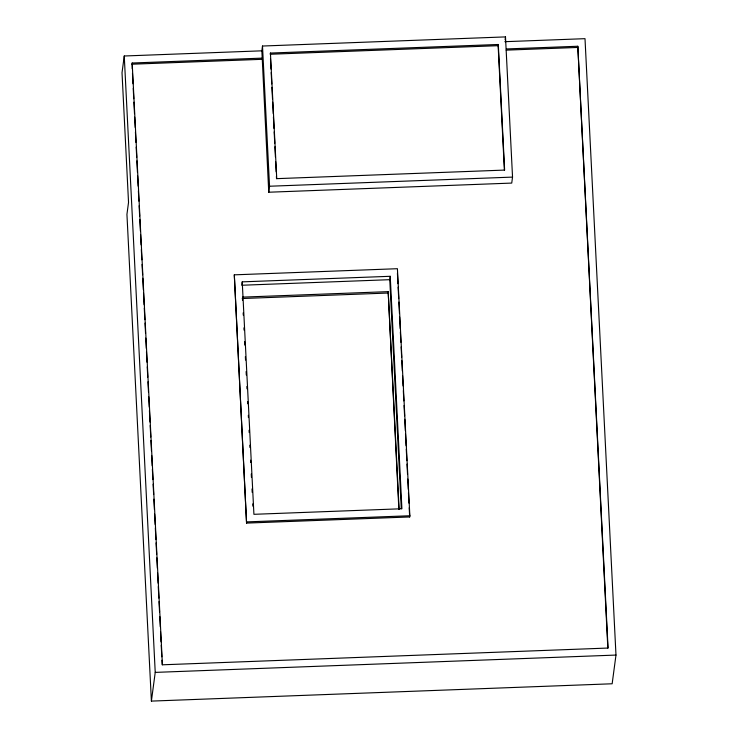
<?xml version="1.0" encoding="UTF-8"?>
<svg xmlns="http://www.w3.org/2000/svg" width="738" height="738" viewBox="0 0 738 738"><rect width="100%" height="100%" fill="white"/><g stroke="black" fill="none" stroke-linecap="round" stroke-linejoin="round"><path stroke-width="1.11" d="M261.861 50.821L268.752 192.221L511.738 183.079L512.541 177.102L505.493 36.9L262.497 46.033L261.861 50.821L124.252 55.996L122.019 72.748L128.532 202.415L126.936 214.371L151.401 701.1L612.153 683.775L615.981 655.067L585.003 38.671L504.857 41.688M132.25 68.809L132.176 63.016L262.23 58.127M151.401 701.1L155.229 672.392L124.252 55.996M234.306 274.84L246.566 523.094L409.673 516.96L409.839 515.761L397.413 268.706L234.306 274.84L246.566 523.094M270.431 53.053L270.265 54.252L498.141 45.682L498.298 44.483L270.431 53.053L276.741 178.651L504.617 170.081L498.298 44.483M242.239 281.861L241.787 285.246L389.775 279.684L390.227 276.298L242.239 281.861L253.918 514.312L401.906 508.75L390.227 276.298M268.752 192.221L269.545 186.234L262.497 46.033M398.861 509.386L388.179 291.648L242.479 297.128M505.115 39.769L505.493 36.9M607.835 648.093L577.808 46.254L506.379 48.948M132.019 64.206L262.073 59.317M506.213 50.138L577.651 47.453M269.545 186.234L512.541 177.102M242.295 298.521L387.985 293.041M246.723 521.895L409.839 515.761M155.229 672.392L615.981 655.067M577.808 46.254L608.057 648.047L162.425 664.8L132.176 63.016M498.141 45.682L504.395 170.137M397.431 273.355L397.948 283.696M398.123 287.137L398.704 298.632M398.871 302.082L399.452 313.567M399.627 317.017L400.199 328.511M400.374 331.952L400.9 342.294M401.131 346.897L401.647 357.238M401.823 360.679L402.339 371.029M402.57 375.624L403.086 385.965M403.326 390.559L403.843 400.9M404.073 405.494L404.59 415.835M404.765 419.285L405.346 430.78M405.513 434.221L406.094 445.715M406.269 449.165L406.841 460.65M407.016 464.101L407.542 474.442M407.773 479.036L408.289 489.377M408.465 492.827L408.981 503.168M409.212 507.762L409.673 516.96M389.775 279.684L401.278 508.685M388.179 291.648L399.11 509.137M270.495 58.819L271.012 69.095M271.187 72.518L271.759 83.938M271.935 87.361L272.506 98.781M272.682 102.204L273.254 113.624M273.429 117.047L274.001 128.467M274.167 131.89L274.748 143.31M274.914 146.733L275.431 157.009M275.661 161.576L276.178 171.853M276.409 176.419L276.519 178.707M242.424 297.903L242.534 300.209M243.171 312.866L243.291 315.172M243.927 327.829L244.038 330.126M244.619 341.639L244.795 345.089M245.367 356.592L245.542 360.052M246.123 371.555L246.298 375.005M246.87 386.518L246.99 388.815M247.627 401.472L247.747 403.778M248.319 415.282L248.438 417.588M249.075 430.245L249.186 432.542M249.822 445.199L249.942 447.505M250.579 460.161L250.689 462.468M251.271 473.971L251.446 477.421M252.027 488.934L252.193 492.384M252.774 503.888L252.894 506.194M132.48 73.413L132.997 83.772M133.237 88.376L133.753 98.726M133.929 102.185L134.501 113.689M134.676 117.139L135.202 127.499M135.432 132.102L135.949 142.452M136.179 147.056L136.705 157.415M136.881 160.866L137.452 172.369M137.628 175.819L138.144 186.179M138.384 190.782L138.901 201.142M139.131 205.736L139.648 216.096M139.823 219.546L140.404 231.059M140.58 234.509L141.096 244.859M141.327 249.462L141.853 259.822M142.083 264.425L142.6 274.776M142.775 278.235L143.357 289.739M143.532 293.189L144.104 304.693M144.279 308.152L144.86 319.655M145.035 323.106L145.552 333.465M145.783 338.069L146.299 348.419M146.475 351.869L147 362.229M147.231 366.832L147.748 377.183M147.978 381.786L148.504 392.146M148.735 396.749L149.251 407.099M149.427 410.559L150.008 422.062M150.183 425.512L150.755 437.016M150.93 440.475L151.447 450.826M151.687 455.429L152.203 465.789M152.379 469.239L152.895 479.599M153.126 484.193L153.652 494.552M153.882 499.156L154.399 509.515M154.629 514.109L155.155 524.469M155.331 527.919L155.903 539.432M156.078 542.882L156.659 554.386M156.834 557.836L157.351 568.195M157.581 572.799L158.098 583.149M158.273 586.609L158.854 598.112M159.03 601.562L159.546 611.922M159.777 616.525L160.303 626.876M160.533 631.479L161.05 641.839M161.225 645.289L161.806 656.792M161.982 660.242L162.212 664.846"/></g></svg>
